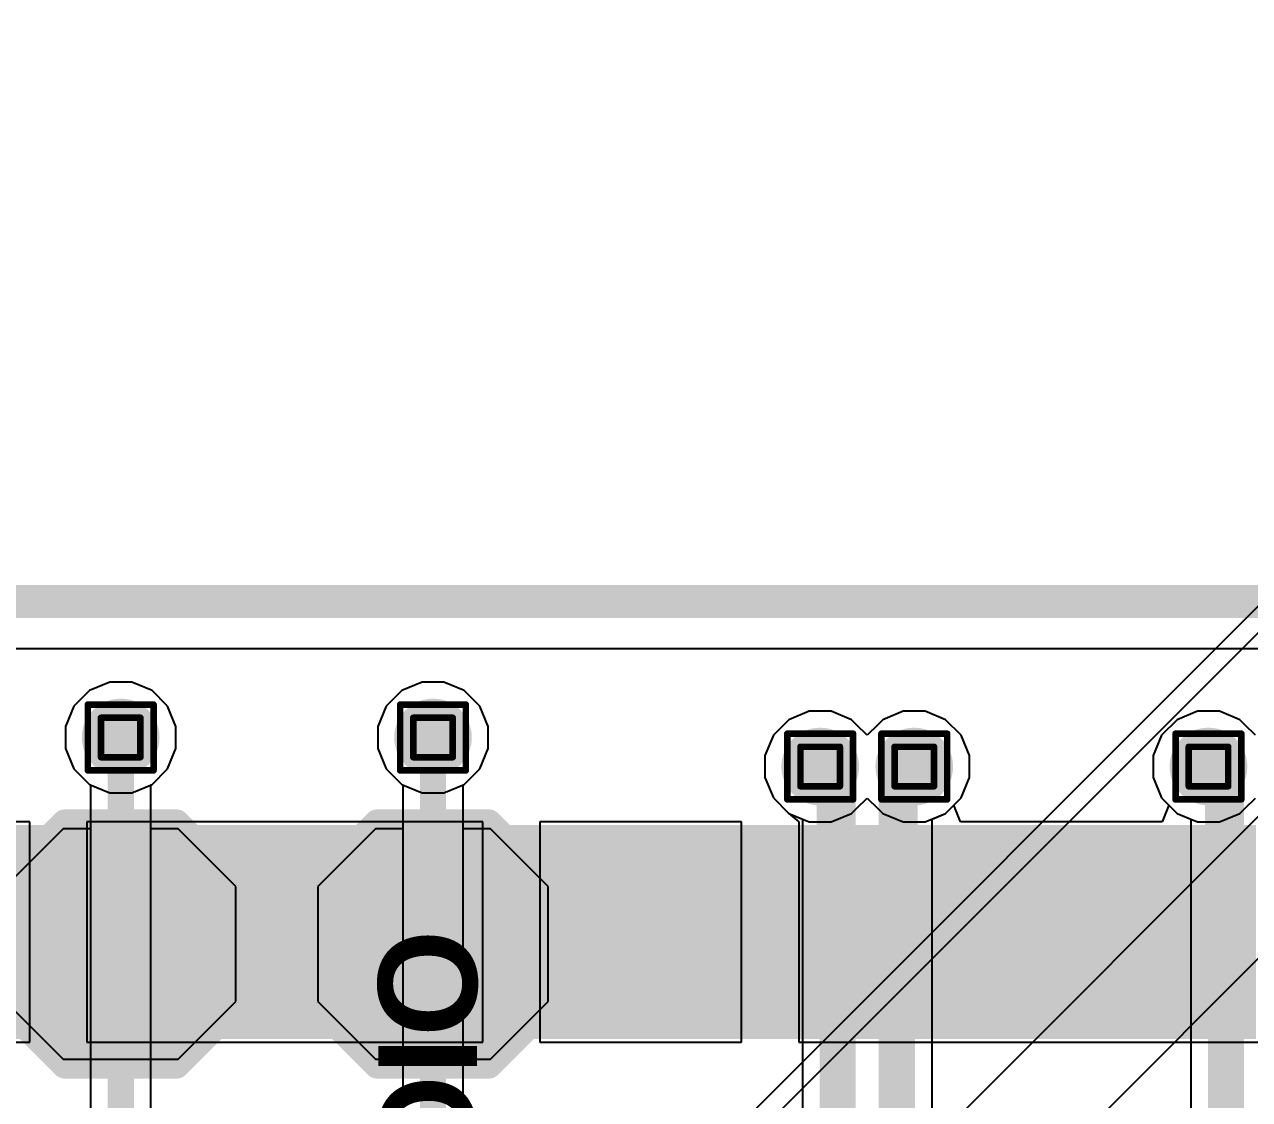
# Model space of a CAD drawing. Header units: inches. Extents: x -22 to 5433, y -13 to 5447.
# Drawn here: x 8.3 to 17.76, y 30.65 to 38.95 of the extents above; entities that cross this region are included whole.
import ezdxf

# ---------------------------------------------------------------- set-up
doc = ezdxf.new("R2010")
doc.units = ezdxf.units.IN
for name, color, linetype in [('Board_outline', 216, 'Continuous'), ('Bottom Layer', 5, 'Continuous'), ('Bottom Overlay', 54, 'Continuous'), ('Bottom Paste', 16, 'Continuous'), ('Bottom Solder', 6, 'Continuous'), ('Drill Drawing', 1, 'Continuous'), ('Ground', 16, 'Continuous'), ('Power', 76, 'Continuous'), ('Top Layer', 1, 'Continuous'), ('Top Paste', 8, 'Continuous'), ('Top Solder', 216, 'Continuous'), ('Via Holes', 16, 'Continuous')]:
    doc.layers.add(name, color=color, linetype=linetype)
doc.styles.add('Arial_Bold', font='', dxfattribs={"height": 0.2})
doc.styles.get('Arial_Bold').set_extended_font_data('Arial', bold=True)

msp = doc.modelspace()

# ---------------------------------------------------------------- hatches: boundary and pattern name
at = {"layer": 'Bottom Layer'}
h = msp.add_hatch(color=5, dxfattribs=at)
edge = h.paths.add_edge_path()
edge.add_arc((9.0424, 33.445), 0.3, 0, 360)
h = msp.add_hatch(color=5, dxfattribs=at)
edge = h.paths.add_edge_path()
edge.add_arc((11.4554, 33.445), 0.3, 0, 360)
h = msp.add_hatch(color=5, dxfattribs=at)
edge = h.paths.add_edge_path()
edge.add_arc((14.4471, 33.2206), 0.3, 0, 360)
h = msp.add_hatch(color=5, dxfattribs=at)
edge = h.paths.add_edge_path()
edge.add_arc((15.1741, 33.2206), 0.3, 0, 360)
h = msp.add_hatch(color=5, dxfattribs=at)
edge = h.paths.add_edge_path()
edge.add_arc((17.4471, 33.2206), 0.3, 0, 360)
for points in [[(8.2804, 32.2308), (8.2804, 31.4688), (8.6614, 31.0878), (9.4234, 31.0878), (9.8044, 31.4688), (9.8044, 32.2308), (9.4234, 32.6118), (8.6614, 32.6118)], [(10.6934, 32.2308), (10.6934, 31.4688), (11.0744, 31.0878), (11.8364, 31.0878), (12.2174, 31.4688), (12.2174, 32.2308), (11.8364, 32.6118), (11.0744, 32.6118)]]:
    msp.add_hatch(color=5, dxfattribs=at).paths.add_polyline_path(points)
at = {"layer": 'Bottom Paste'}
for points in [[(8.2804, 32.2308), (8.2804, 31.4688), (8.6614, 31.0878), (9.4234, 31.0878), (9.8044, 31.4688), (9.8044, 32.2308), (9.4234, 32.6118), (8.6614, 32.6118)], [(10.6934, 32.2308), (10.6934, 31.4688), (11.0744, 31.0878), (11.8364, 31.0878), (12.2174, 31.4688), (12.2174, 32.2308), (11.8364, 32.6118), (11.0744, 32.6118)]]:
    msp.add_hatch(color=16, dxfattribs=at).paths.add_polyline_path(points)
at = {"layer": 'Bottom Solder'}
for points in [[(8.1788, 32.2816), (8.1788, 31.418), (8.6106, 30.9862), (9.4742, 30.9862), (9.906, 31.418), (9.906, 32.2816), (9.4742, 32.7134), (8.6106, 32.7134)], [(10.5918, 32.2816), (10.5918, 31.418), (11.0236, 30.9862), (11.8872, 30.9862), (12.319, 31.418), (12.319, 32.2816), (11.8872, 32.7134), (11.0236, 32.7134)]]:
    msp.add_hatch(color=6, dxfattribs=at).paths.add_polyline_path(points)
at = {"layer": 'Ground'}
h = msp.add_hatch(color=16, dxfattribs=at)
edge = h.paths.add_edge_path()
edge.add_arc((9.0424, 33.445), 0.3, 0, 360)
h = msp.add_hatch(color=16, dxfattribs=at)
edge = h.paths.add_edge_path()
edge.add_arc((11.4554, 33.445), 0.3, 0, 360)
h = msp.add_hatch(color=16, dxfattribs=at)
edge = h.paths.add_edge_path()
edge.add_arc((14.4471, 33.2206), 0.3, 0, 360)
h = msp.add_hatch(color=16, dxfattribs=at)
edge = h.paths.add_edge_path()
edge.add_arc((15.1741, 33.2206), 0.3, 0, 360)
h = msp.add_hatch(color=16, dxfattribs=at)
edge = h.paths.add_edge_path()
edge.add_arc((17.4471, 33.2206), 0.3, 0, 360)
at = {"layer": 'Power'}
h = msp.add_hatch(color=76, dxfattribs=at)
edge = h.paths.add_edge_path()
edge.add_arc((9.0424, 33.445), 0.3, 0, 360)
h = msp.add_hatch(color=76, dxfattribs=at)
edge = h.paths.add_edge_path()
edge.add_arc((11.4554, 33.445), 0.3, 0, 360)
h = msp.add_hatch(color=76, dxfattribs=at)
edge = h.paths.add_edge_path()
edge.add_arc((14.4471, 33.2206), 0.3, 0, 360)
h = msp.add_hatch(color=76, dxfattribs=at)
edge = h.paths.add_edge_path()
edge.add_arc((15.1741, 33.2206), 0.3, 0, 360)
h = msp.add_hatch(color=76, dxfattribs=at)
edge = h.paths.add_edge_path()
edge.add_arc((17.4471, 33.2206), 0.3, 0, 360)
at = {"layer": 'Top Layer'}
h = msp.add_hatch(color=1, dxfattribs=at)
edge = h.paths.add_edge_path()
edge.add_arc((9.0424, 33.445), 0.3, 0, 360)
h = msp.add_hatch(color=1, dxfattribs=at)
edge = h.paths.add_edge_path()
edge.add_arc((11.4554, 33.445), 0.3, 0, 360)
h = msp.add_hatch(color=1, dxfattribs=at)
edge = h.paths.add_edge_path()
edge.add_arc((14.4471, 33.2206), 0.3, 0, 360)
h = msp.add_hatch(color=1, dxfattribs=at)
edge = h.paths.add_edge_path()
edge.add_arc((15.1741, 33.2206), 0.3, 0, 360)
h = msp.add_hatch(color=1, dxfattribs=at)
edge = h.paths.add_edge_path()
edge.add_arc((17.4471, 33.2206), 0.3, 0, 360)
for points in [[(8.7131, 31.2177), (8.4081, 31.2177), (8.4081, 32.6677), (8.7131, 32.6677)], [(9.2131, 31.2177), (8.9081, 31.2177), (8.9081, 32.6677), (9.2131, 32.6677)], [(9.7131, 31.2177), (9.4081, 31.2177), (9.4081, 32.6677), (9.7131, 32.6677)], [(10.2131, 31.2177), (9.9081, 31.2177), (9.9081, 32.6677), (10.2131, 32.6677)], [(10.7131, 31.2177), (10.4081, 31.2177), (10.4081, 32.6677), (10.7131, 32.6677)], [(11.2131, 31.2177), (10.9081, 31.2177), (10.9081, 32.6677), (11.2131, 32.6677)], [(11.7131, 31.2177), (11.4081, 31.2177), (11.4081, 32.6677), (11.7131, 32.6677)], [(12.2131, 31.2177), (11.9081, 31.2177), (11.9081, 32.6677), (12.2131, 32.6677)], [(12.7131, 31.2177), (12.4081, 31.2177), (12.4081, 32.6677), (12.7131, 32.6677)], [(13.2131, 31.2177), (12.9081, 31.2177), (12.9081, 32.6677), (13.2131, 32.6677)], [(13.7131, 31.2177), (13.4081, 31.2177), (13.4081, 32.6677), (13.7131, 32.6677)], [(14.2131, 31.2177), (13.9081, 31.2177), (13.9081, 32.6677), (14.2131, 32.6677)], [(14.7131, 31.2177), (14.4081, 31.2177), (14.4081, 32.6677), (14.7131, 32.6677)], [(15.2131, 31.2177), (14.9081, 31.2177), (14.9081, 32.6677), (15.2131, 32.6677)], [(15.7131, 31.2177), (15.4081, 31.2177), (15.4081, 32.6677), (15.7131, 32.6677)], [(16.2131, 31.2177), (15.9081, 31.2177), (15.9081, 32.6677), (16.2131, 32.6677)], [(16.7131, 31.2177), (16.4081, 31.2177), (16.4081, 32.6677), (16.7131, 32.6677)], [(17.2131, 31.2177), (16.9081, 31.2177), (16.9081, 32.6677), (17.2131, 32.6677)], [(17.7131, 31.2177), (17.4081, 31.2177), (17.4081, 32.6677), (17.7131, 32.6677)]]:
    msp.add_hatch(color=1, dxfattribs=at).paths.add_polyline_path(points)
at = {"layer": 'Top Paste'}
for points in [[(8.7131, 31.2177), (8.4081, 31.2177), (8.4081, 32.6677), (8.7131, 32.6677)], [(9.2131, 31.2177), (8.9081, 31.2177), (8.9081, 32.6677), (9.2131, 32.6677)], [(9.7131, 31.2177), (9.4081, 31.2177), (9.4081, 32.6677), (9.7131, 32.6677)], [(10.2131, 31.2177), (9.9081, 31.2177), (9.9081, 32.6677), (10.2131, 32.6677)], [(10.7131, 31.2177), (10.4081, 31.2177), (10.4081, 32.6677), (10.7131, 32.6677)], [(11.2131, 31.2177), (10.9081, 31.2177), (10.9081, 32.6677), (11.2131, 32.6677)], [(11.7131, 31.2177), (11.4081, 31.2177), (11.4081, 32.6677), (11.7131, 32.6677)], [(12.2131, 31.2177), (11.9081, 31.2177), (11.9081, 32.6677), (12.2131, 32.6677)], [(12.7131, 31.2177), (12.4081, 31.2177), (12.4081, 32.6677), (12.7131, 32.6677)], [(13.2131, 31.2177), (12.9081, 31.2177), (12.9081, 32.6677), (13.2131, 32.6677)], [(13.7131, 31.2177), (13.4081, 31.2177), (13.4081, 32.6677), (13.7131, 32.6677)], [(14.2131, 31.2177), (13.9081, 31.2177), (13.9081, 32.6677), (14.2131, 32.6677)], [(14.7131, 31.2177), (14.4081, 31.2177), (14.4081, 32.6677), (14.7131, 32.6677)], [(15.2131, 31.2177), (14.9081, 31.2177), (14.9081, 32.6677), (15.2131, 32.6677)], [(15.7131, 31.2177), (15.4081, 31.2177), (15.4081, 32.6677), (15.7131, 32.6677)], [(16.2131, 31.2177), (15.9081, 31.2177), (15.9081, 32.6677), (16.2131, 32.6677)], [(16.7131, 31.2177), (16.4081, 31.2177), (16.4081, 32.6677), (16.7131, 32.6677)], [(17.2131, 31.2177), (16.9081, 31.2177), (16.9081, 32.6677), (17.2131, 32.6677)], [(17.7131, 31.2177), (17.4081, 31.2177), (17.4081, 32.6677), (17.7131, 32.6677)]]:
    msp.add_hatch(color=8, dxfattribs=at).paths.add_polyline_path(points)
at = {"layer": 'Top Solder'}
for points in [[(8.3147, 31.1161), (7.8065, 31.1161), (7.8065, 32.7693), (8.3147, 32.7693)], [(8.8147, 31.1161), (8.3065, 31.1161), (8.3065, 32.7693), (8.8147, 32.7693)], [(9.3147, 31.1161), (8.8065, 31.1161), (8.8065, 32.7693), (9.3147, 32.7693)], [(9.8147, 31.1161), (9.3065, 31.1161), (9.3065, 32.7693), (9.8147, 32.7693)], [(10.3147, 31.1161), (9.8065, 31.1161), (9.8065, 32.7693), (10.3147, 32.7693)], [(10.8147, 31.1161), (10.3065, 31.1161), (10.3065, 32.7693), (10.8147, 32.7693)], [(11.3147, 31.1161), (10.8065, 31.1161), (10.8065, 32.7693), (11.3147, 32.7693)], [(11.8147, 31.1161), (11.3065, 31.1161), (11.3065, 32.7693), (11.8147, 32.7693)], [(12.3147, 31.1161), (11.8065, 31.1161), (11.8065, 32.7693), (12.3147, 32.7693)], [(12.8147, 31.1161), (12.3065, 31.1161), (12.3065, 32.7693), (12.8147, 32.7693)], [(13.3147, 31.1161), (12.8065, 31.1161), (12.8065, 32.7693), (13.3147, 32.7693)], [(13.8147, 31.1161), (13.3065, 31.1161), (13.3065, 32.7693), (13.8147, 32.7693)], [(14.3147, 31.1161), (13.8065, 31.1161), (13.8065, 32.7693), (14.3147, 32.7693)], [(14.8147, 31.1161), (14.3065, 31.1161), (14.3065, 32.7693), (14.8147, 32.7693)], [(15.3147, 31.1161), (14.8065, 31.1161), (14.8065, 32.7693), (15.3147, 32.7693)], [(15.8147, 31.1161), (15.3065, 31.1161), (15.3065, 32.7693), (15.8147, 32.7693)], [(16.3147, 31.1161), (15.8065, 31.1161), (15.8065, 32.7693), (16.3147, 32.7693)], [(16.8147, 31.1161), (16.3065, 31.1161), (16.3065, 32.7693), (16.8147, 32.7693)], [(17.3147, 31.1161), (16.8065, 31.1161), (16.8065, 32.7693), (17.3147, 32.7693)], [(17.8147, 31.1161), (17.3065, 31.1161), (17.3065, 32.7693), (17.8147, 32.7693)]]:
    msp.add_hatch(color=216, dxfattribs=at).paths.add_polyline_path(points)
at = {"layer": 'Via Holes'}
h = msp.add_hatch(color=7, dxfattribs=at)
edge = h.paths.add_edge_path()
edge.add_arc((9.0424, 33.445), 0.15, 0, 360)
h = msp.add_hatch(color=7, dxfattribs=at)
edge = h.paths.add_edge_path()
edge.add_arc((11.4554, 33.445), 0.15, 0, 360)
h = msp.add_hatch(color=7, dxfattribs=at)
edge = h.paths.add_edge_path()
edge.add_arc((14.4471, 33.2206), 0.15, 0, 360)
h = msp.add_hatch(color=7, dxfattribs=at)
edge = h.paths.add_edge_path()
edge.add_arc((15.1741, 33.2206), 0.15, 0, 360)
h = msp.add_hatch(color=7, dxfattribs=at)
edge = h.paths.add_edge_path()
edge.add_arc((17.4471, 33.2206), 0.15, 0, 360)

# ---------------------------------------------------------------- linework, layer by layer
at = {"layer": 'Board_outline'}
msp.add_lwpolyline([(-4.6894, 34.495, 0.254, 0.254, 0), (67.3106, 34.495, 0.254, 0.254, 0)], format="xyseb", dxfattribs=at)
msp.add_lwpolyline([(-4.6894, 34.495, 0.254, 0.254, 0), (67.3106, 34.495, 0.254, 0.254, 0)], format="xyseb", dxfattribs=at)
at = {"layer": 'Bottom Layer'}
for p, q in [((-4.6894, 34.1324), (22.8668, 34.1324)), ((8.8005, 33.807), (8.6804, 33.6869)), ((8.9575, 33.872), (8.8005, 33.807)), ((9.1273, 33.872), (8.9575, 33.872)), ((9.2843, 33.807), (9.1273, 33.872)), ((9.4044, 33.6869), (9.2843, 33.807)), ((11.2135, 33.807), (11.0934, 33.6869)), ((11.3705, 33.872), (11.2135, 33.807)), ((11.5403, 33.872), (11.3705, 33.872)), ((11.6973, 33.807), (11.5403, 33.872)), ((11.8174, 33.6869), (11.6973, 33.807)), ((8.6804, 33.6869), (8.6154, 33.5299)), ((9.4694, 33.5299), (9.4044, 33.6869)), ((11.0934, 33.6869), (11.0284, 33.5299)), ((11.8824, 33.5299), (11.8174, 33.6869)), ((14.3622, 33.6476), (14.2052, 33.5826)), ((14.532, 33.6476), (14.3622, 33.6476)), ((14.689, 33.5826), (14.532, 33.6476)), ((15.0892, 33.6476), (14.9322, 33.5826)), ((15.259, 33.6476), (15.0892, 33.6476)), ((15.416, 33.5826), (15.259, 33.6476)), ((17.3622, 33.6476), (17.2052, 33.5826)), ((17.532, 33.6476), (17.3622, 33.6476)), ((17.689, 33.5826), (17.532, 33.6476)), ((8.6154, 33.5299), (8.6154, 33.3601)), ((9.4694, 33.3601), (9.4694, 33.5299)), ((11.0284, 33.5299), (11.0284, 33.3601)), ((11.8824, 33.3601), (11.8824, 33.5299)), ((14.2052, 33.5826), (14.0851, 33.4625)), ((14.7276, 33.5439), (14.689, 33.5826)), ((14.8106, 33.4639), (14.7276, 33.5439)), ((14.8936, 33.5439), (14.8106, 33.4639)), ((14.9322, 33.5826), (14.8936, 33.5439)), ((15.5361, 33.4625), (15.416, 33.5826)), ((17.2052, 33.5826), (17.0851, 33.4625)), ((17.7276, 33.5439), (17.689, 33.5826)), ((17.8106, 33.4639), (17.7276, 33.5439)), ((14.0851, 33.4625), (14.0201, 33.3055)), ((15.6011, 33.3055), (15.5361, 33.4625)), ((17.0851, 33.4625), (17.0201, 33.3055)), ((8.6154, 33.3601), (8.6804, 33.2031)), ((9.4044, 33.2031), (9.4694, 33.3601)), ((11.0284, 33.3601), (11.0934, 33.2031)), ((11.8174, 33.2031), (11.8824, 33.3601)), ((14.0201, 33.3055), (14.0201, 33.1357)), ((15.6011, 33.1357), (15.6011, 33.3055)), ((17.0201, 33.3055), (17.0201, 33.1357)), ((8.6804, 33.2031), (8.8005, 33.083)), ((9.2843, 33.083), (9.4044, 33.2031)), ((11.0934, 33.2031), (11.2135, 33.083)), ((11.6973, 33.083), (11.8174, 33.2031)), ((14.0201, 33.1357), (14.0851, 32.9787)), ((15.5361, 32.9787), (15.6011, 33.1357)), ((17.0201, 33.1357), (17.0851, 32.9787)), ((8.8005, 33.083), (8.8093, 33.0794)), ((8.8093, 33.0794), (8.8093, 32.7388)), ((9.2755, 33.0794), (9.2843, 33.083)), ((9.2755, 32.7388), (9.2755, 33.0794)), ((11.2135, 33.083), (11.2223, 33.0794)), ((11.2223, 33.0794), (11.2223, 32.7388)), ((11.6885, 33.0794), (11.6973, 33.083)), ((11.6885, 32.7388), (11.6885, 33.0794)), ((14.0851, 32.9787), (14.2052, 32.8586)), ((15.416, 32.8586), (15.5361, 32.9787)), ((17.0851, 32.9787), (17.2052, 32.8586)), ((14.2052, 32.8586), (14.3101, 32.8152)), ((15.3111, 32.8152), (15.416, 32.8586)), ((17.2052, 32.8586), (17.3101, 32.8152)), ((14.3101, 32.8152), (14.3101, 26.567)), ((15.3111, 30.3278), (15.3111, 32.8152)), ((17.3101, 32.8152), (17.3101, 30.8492)), ((8.5979, 32.7388), (8.1534, 32.2943)), ((8.8093, 32.7388), (8.5979, 32.7388)), ((9.4869, 32.7388), (9.2755, 32.7388)), ((9.9314, 32.2943), (9.4869, 32.7388)), ((11.0109, 32.7388), (10.5664, 32.2943)), ((11.2223, 32.7388), (11.0109, 32.7388)), ((11.8999, 32.7388), (11.6885, 32.7388)), ((12.3444, 32.2943), (11.8999, 32.7388)), ((9.9314, 31.4053), (9.9314, 32.2943)), ((10.5664, 32.2943), (10.5664, 31.4053)), ((12.3444, 31.4053), (12.3444, 32.2943)), ((8.1534, 31.4053), (8.5979, 30.9608)), ((9.4869, 30.9608), (9.9314, 31.4053)), ((10.5664, 31.4053), (11.0109, 30.9608)), ((11.8999, 30.9608), (12.3444, 31.4053)), ((8.5979, 30.9608), (9.4869, 30.9608)), ((11.0109, 30.9608), (11.8999, 30.9608)), ((17.3101, 30.8492), (17.3101, 30.2727))]:
    msp.add_line(p, q, dxfattribs=at)
for points in [[(9.0424, 31.8498, 0.2032, 0.2032, 0), (9.0424, 33.445, 0.2032, 0.2032, 0)], [(11.4554, 31.8498, 0.2032, 0.2032, 0), (11.4554, 33.445, 0.2032, 0.2032, 0)], [(14.4471, 33.2206, 0.2794, 0.2794, 0), (14.582, 33.0857, 0.2794, 0.2794, 0)], [(15.0392, 33.0857, 0.2794, 0.2794, 0), (15.1741, 33.2206, 0.2794, 0.2794, 0)], [(17.4471, 33.2206, 0.2794, 0.2794, 0), (17.582, 33.0857, 0.2794, 0.2794, 0)], [(14.582, 26.4544, 0.2794, 0.2794, 0), (14.582, 33.0857, 0.2794, 0.2794, 0)], [(15.0392, 30.3278, 0.2794, 0.2794, 0), (15.0392, 33.0857, 0.2794, 0.2794, 0)], [(17.582, 30.8492, 0.2794, 0.2794, 0), (17.582, 33.0857, 0.2794, 0.2794, 0)], [(17.582, 30.182, 0.2794, 0.2794, 0), (17.582, 30.8492, 0.2794, 0.2794, 0)]]:
    msp.add_lwpolyline(points, format="xyseb", dxfattribs=at)
for points in [[(8.9916, 33.445, 0.1016, 0.1016, 1), (9.0932, 33.445, 0.1016, 0.1016, 1)], [(11.4046, 33.445, 0.1016, 0.1016, 1), (11.5062, 33.445, 0.1016, 0.1016, 1)], [(14.3773, 33.2206, 0.1397, 0.1397, 1), (14.517, 33.2206, 0.1397, 0.1397, 1)], [(15.1042, 33.2206, 0.1397, 0.1397, 1), (15.2439, 33.2206, 0.1397, 0.1397, 1)], [(17.3772, 33.2206, 0.1397, 0.1397, 1), (17.5169, 33.2206, 0.1397, 0.1397, 1)], [(14.5122, 33.0857, 0.1397, 0.1397, 1), (14.6519, 33.0857, 0.1397, 0.1397, 1)], [(14.5122, 33.0857, 0.1397, 0.1397, 1), (14.6519, 33.0857, 0.1397, 0.1397, 1)], [(14.9694, 33.0857, 0.1397, 0.1397, 1), (15.1091, 33.0857, 0.1397, 0.1397, 1)], [(14.9694, 33.0857, 0.1397, 0.1397, 1), (15.1091, 33.0857, 0.1397, 0.1397, 1)], [(17.5121, 33.0857, 0.1397, 0.1397, 1), (17.6518, 33.0857, 0.1397, 0.1397, 1)], [(17.5121, 33.0857, 0.1397, 0.1397, 1), (17.6518, 33.0857, 0.1397, 0.1397, 1)], [(8.9916, 31.8498, 0.1016, 0.1016, 1), (9.0932, 31.8498, 0.1016, 0.1016, 1)], [(11.4046, 31.8498, 0.1016, 0.1016, 1), (11.5062, 31.8498, 0.1016, 0.1016, 1)], [(17.5121, 30.8492, 0.1397, 0.1397, 1), (17.6518, 30.8492, 0.1397, 0.1397, 1)], [(17.5121, 30.8492, 0.1397, 0.1397, 1), (17.6518, 30.8492, 0.1397, 0.1397, 1)]]:
    msp.add_lwpolyline(points, format="xyseb", close=True, dxfattribs=at)
at = {"layer": 'Bottom Overlay'}
for points in [[(8.1026, 32.2816, 0.2, 0.2, 0), (8.6106, 32.7896, 0.2, 0.2, 0)], [(8.6106, 32.7896, 0.2, 0.2, 0), (9.4742, 32.7896, 0.2, 0.2, 0)], [(9.4742, 32.7896, 0.2, 0.2, 0), (9.9822, 32.2816, 0.2, 0.2, 0)], [(10.5156, 32.2816, 0.2, 0.2, 0), (11.0236, 32.7896, 0.2, 0.2, 0)], [(11.0236, 32.7896, 0.2, 0.2, 0), (11.8872, 32.7896, 0.2, 0.2, 0)], [(11.8872, 32.7896, 0.2, 0.2, 0), (12.3952, 32.2816, 0.2, 0.2, 0)], [(9.9822, 31.418, 0.2, 0.2, 0), (9.9822, 32.2816, 0.2, 0.2, 0)], [(10.5156, 31.418, 0.2, 0.2, 0), (10.5156, 32.2816, 0.2, 0.2, 0)], [(12.3952, 31.418, 0.2, 0.2, 0), (12.3952, 32.2816, 0.2, 0.2, 0)], [(8.1026, 31.418, 0.2, 0.2, 0), (8.6106, 30.91, 0.2, 0.2, 0)], [(9.4742, 30.91, 0.2, 0.2, 0), (9.9822, 31.418, 0.2, 0.2, 0)], [(10.5156, 31.418, 0.2, 0.2, 0), (11.0236, 30.91, 0.2, 0.2, 0)], [(11.8872, 30.91, 0.2, 0.2, 0), (12.3952, 31.418, 0.2, 0.2, 0)], [(8.6106, 30.91, 0.2, 0.2, 0), (9.4742, 30.91, 0.2, 0.2, 0)], [(11.0236, 30.91, 0.2, 0.2, 0), (11.8872, 30.91, 0.2, 0.2, 0)]]:
    msp.add_lwpolyline(points, format="xyseb", dxfattribs=at)
for points in [[(8.5606, 32.7896, 0.1, 0.1, 1), (8.6606, 32.7896, 0.1, 0.1, 1)], [(8.5606, 32.7896, 0.1, 0.1, 1), (8.6606, 32.7896, 0.1, 0.1, 1)], [(9.4242, 32.7896, 0.1, 0.1, 1), (9.5242, 32.7896, 0.1, 0.1, 1)], [(9.4242, 32.7896, 0.1, 0.1, 1), (9.5242, 32.7896, 0.1, 0.1, 1)], [(10.9736, 32.7896, 0.1, 0.1, 1), (11.0736, 32.7896, 0.1, 0.1, 1)], [(10.9736, 32.7896, 0.1, 0.1, 1), (11.0736, 32.7896, 0.1, 0.1, 1)], [(11.8372, 32.7896, 0.1, 0.1, 1), (11.9372, 32.7896, 0.1, 0.1, 1)], [(11.8372, 32.7896, 0.1, 0.1, 1), (11.9372, 32.7896, 0.1, 0.1, 1)], [(9.9322, 32.2816, 0.1, 0.1, 1), (10.0322, 32.2816, 0.1, 0.1, 1)], [(9.9322, 32.2816, 0.1, 0.1, 1), (10.0322, 32.2816, 0.1, 0.1, 1)], [(10.4656, 32.2816, 0.1, 0.1, 1), (10.5656, 32.2816, 0.1, 0.1, 1)], [(10.4656, 32.2816, 0.1, 0.1, 1), (10.5656, 32.2816, 0.1, 0.1, 1)], [(12.3452, 32.2816, 0.1, 0.1, 1), (12.4452, 32.2816, 0.1, 0.1, 1)], [(12.3452, 32.2816, 0.1, 0.1, 1), (12.4452, 32.2816, 0.1, 0.1, 1)], [(9.9322, 31.418, 0.1, 0.1, 1), (10.0322, 31.418, 0.1, 0.1, 1)], [(9.9322, 31.418, 0.1, 0.1, 1), (10.0322, 31.418, 0.1, 0.1, 1)], [(10.4656, 31.418, 0.1, 0.1, 1), (10.5656, 31.418, 0.1, 0.1, 1)], [(10.4656, 31.418, 0.1, 0.1, 1), (10.5656, 31.418, 0.1, 0.1, 1)], [(12.3452, 31.418, 0.1, 0.1, 1), (12.4452, 31.418, 0.1, 0.1, 1)], [(12.3452, 31.418, 0.1, 0.1, 1), (12.4452, 31.418, 0.1, 0.1, 1)], [(8.5606, 30.91, 0.1, 0.1, 1), (8.6606, 30.91, 0.1, 0.1, 1)], [(8.5606, 30.91, 0.1, 0.1, 1), (8.6606, 30.91, 0.1, 0.1, 1)], [(9.4242, 30.91, 0.1, 0.1, 1), (9.5242, 30.91, 0.1, 0.1, 1)], [(9.4242, 30.91, 0.1, 0.1, 1), (9.5242, 30.91, 0.1, 0.1, 1)], [(10.9736, 30.91, 0.1, 0.1, 1), (11.0736, 30.91, 0.1, 0.1, 1)], [(10.9736, 30.91, 0.1, 0.1, 1), (11.0736, 30.91, 0.1, 0.1, 1)], [(11.8372, 30.91, 0.1, 0.1, 1), (11.9372, 30.91, 0.1, 0.1, 1)], [(11.8372, 30.91, 0.1, 0.1, 1), (11.9372, 30.91, 0.1, 0.1, 1)]]:
    msp.add_lwpolyline(points, format="xyseb", close=True, dxfattribs=at)
at = {"layer": 'Bottom Solder'}
for p in [(-5.5852, 10.8458), (-5.2385, 11.397), (-3.6162, 11.3878), (-3.0662, 10.8378)]:
    msp.add_line(p, (5432.8521, 5447.4931), dxfattribs=at)
at = {"layer": 'Drill Drawing'}
for points in [[(8.7884, 33.699, 0.0508, 0.0508, 0), (9.2964, 33.699, 0.0508, 0.0508, 0)], [(8.7884, 33.191, 0.0508, 0.0508, 0), (8.7884, 33.699, 0.0508, 0.0508, 0)], [(9.2964, 33.191, 0.0508, 0.0508, 0), (9.2964, 33.699, 0.0508, 0.0508, 0)], [(11.2014, 33.699, 0.0508, 0.0508, 0), (11.7094, 33.699, 0.0508, 0.0508, 0)], [(11.2014, 33.191, 0.0508, 0.0508, 0), (11.2014, 33.699, 0.0508, 0.0508, 0)], [(11.7094, 33.191, 0.0508, 0.0508, 0), (11.7094, 33.699, 0.0508, 0.0508, 0)], [(8.89, 33.5974, 0.0508, 0.0508, 0), (9.1948, 33.5974, 0.0508, 0.0508, 0)], [(8.89, 33.2926, 0.0508, 0.0508, 0), (8.89, 33.5974, 0.0508, 0.0508, 0)], [(9.1948, 33.2926, 0.0508, 0.0508, 0), (9.1948, 33.5974, 0.0508, 0.0508, 0)], [(11.303, 33.5974, 0.0508, 0.0508, 0), (11.6078, 33.5974, 0.0508, 0.0508, 0)], [(11.303, 33.2926, 0.0508, 0.0508, 0), (11.303, 33.5974, 0.0508, 0.0508, 0)], [(11.6078, 33.2926, 0.0508, 0.0508, 0), (11.6078, 33.5974, 0.0508, 0.0508, 0)], [(14.1931, 33.4746, 0.0508, 0.0508, 0), (14.7011, 33.4746, 0.0508, 0.0508, 0)], [(14.1931, 32.9666, 0.0508, 0.0508, 0), (14.1931, 33.4746, 0.0508, 0.0508, 0)], [(14.7011, 32.9666, 0.0508, 0.0508, 0), (14.7011, 33.4746, 0.0508, 0.0508, 0)], [(14.9201, 33.4746, 0.0508, 0.0508, 0), (15.4281, 33.4746, 0.0508, 0.0508, 0)], [(14.9201, 32.9666, 0.0508, 0.0508, 0), (14.9201, 33.4746, 0.0508, 0.0508, 0)], [(15.4281, 32.9666, 0.0508, 0.0508, 0), (15.4281, 33.4746, 0.0508, 0.0508, 0)], [(17.1931, 33.4746, 0.0508, 0.0508, 0), (17.7011, 33.4746, 0.0508, 0.0508, 0)], [(17.1931, 32.9666, 0.0508, 0.0508, 0), (17.1931, 33.4746, 0.0508, 0.0508, 0)], [(17.7011, 32.9666, 0.0508, 0.0508, 0), (17.7011, 33.4746, 0.0508, 0.0508, 0)], [(8.89, 33.2926, 0.0508, 0.0508, 0), (9.1948, 33.2926, 0.0508, 0.0508, 0)], [(11.303, 33.2926, 0.0508, 0.0508, 0), (11.6078, 33.2926, 0.0508, 0.0508, 0)], [(14.2947, 33.373, 0.0508, 0.0508, 0), (14.5995, 33.373, 0.0508, 0.0508, 0)], [(14.2947, 33.0682, 0.0508, 0.0508, 0), (14.2947, 33.373, 0.0508, 0.0508, 0)], [(14.5995, 33.0682, 0.0508, 0.0508, 0), (14.5995, 33.373, 0.0508, 0.0508, 0)], [(15.0217, 33.373, 0.0508, 0.0508, 0), (15.3265, 33.373, 0.0508, 0.0508, 0)], [(15.0217, 33.0682, 0.0508, 0.0508, 0), (15.0217, 33.373, 0.0508, 0.0508, 0)], [(15.3265, 33.0682, 0.0508, 0.0508, 0), (15.3265, 33.373, 0.0508, 0.0508, 0)], [(17.2947, 33.373, 0.0508, 0.0508, 0), (17.5995, 33.373, 0.0508, 0.0508, 0)], [(17.2947, 33.0682, 0.0508, 0.0508, 0), (17.2947, 33.373, 0.0508, 0.0508, 0)], [(17.5995, 33.0682, 0.0508, 0.0508, 0), (17.5995, 33.373, 0.0508, 0.0508, 0)], [(8.7884, 33.191, 0.0508, 0.0508, 0), (9.2964, 33.191, 0.0508, 0.0508, 0)], [(11.2014, 33.191, 0.0508, 0.0508, 0), (11.7094, 33.191, 0.0508, 0.0508, 0)], [(14.2947, 33.0682, 0.0508, 0.0508, 0), (14.5995, 33.0682, 0.0508, 0.0508, 0)], [(15.0217, 33.0682, 0.0508, 0.0508, 0), (15.3265, 33.0682, 0.0508, 0.0508, 0)], [(17.2947, 33.0682, 0.0508, 0.0508, 0), (17.5995, 33.0682, 0.0508, 0.0508, 0)], [(14.1931, 32.9666, 0.0508, 0.0508, 0), (14.7011, 32.9666, 0.0508, 0.0508, 0)], [(14.9201, 32.9666, 0.0508, 0.0508, 0), (15.4281, 32.9666, 0.0508, 0.0508, 0)], [(17.1931, 32.9666, 0.0508, 0.0508, 0), (17.7011, 32.9666, 0.0508, 0.0508, 0)]]:
    msp.add_lwpolyline(points, format="xyseb", dxfattribs=at)
for points in [[(8.7757, 33.699, 0.0254, 0.0254, 1), (8.8011, 33.699, 0.0254, 0.0254, 1)], [(8.7757, 33.699, 0.0254, 0.0254, 1), (8.8011, 33.699, 0.0254, 0.0254, 1)], [(9.2837, 33.699, 0.0254, 0.0254, 1), (9.3091, 33.699, 0.0254, 0.0254, 1)], [(9.2837, 33.699, 0.0254, 0.0254, 1), (9.3091, 33.699, 0.0254, 0.0254, 1)], [(11.1887, 33.699, 0.0254, 0.0254, 1), (11.2141, 33.699, 0.0254, 0.0254, 1)], [(11.1887, 33.699, 0.0254, 0.0254, 1), (11.2141, 33.699, 0.0254, 0.0254, 1)], [(11.6967, 33.699, 0.0254, 0.0254, 1), (11.7221, 33.699, 0.0254, 0.0254, 1)], [(11.6967, 33.699, 0.0254, 0.0254, 1), (11.7221, 33.699, 0.0254, 0.0254, 1)], [(8.8773, 33.5974, 0.0254, 0.0254, 1), (8.9027, 33.5974, 0.0254, 0.0254, 1)], [(8.8773, 33.5974, 0.0254, 0.0254, 1), (8.9027, 33.5974, 0.0254, 0.0254, 1)], [(9.1821, 33.5974, 0.0254, 0.0254, 1), (9.2075, 33.5974, 0.0254, 0.0254, 1)], [(9.1821, 33.5974, 0.0254, 0.0254, 1), (9.2075, 33.5974, 0.0254, 0.0254, 1)], [(11.2903, 33.5974, 0.0254, 0.0254, 1), (11.3157, 33.5974, 0.0254, 0.0254, 1)], [(11.2903, 33.5974, 0.0254, 0.0254, 1), (11.3157, 33.5974, 0.0254, 0.0254, 1)], [(11.5951, 33.5974, 0.0254, 0.0254, 1), (11.6205, 33.5974, 0.0254, 0.0254, 1)], [(11.5951, 33.5974, 0.0254, 0.0254, 1), (11.6205, 33.5974, 0.0254, 0.0254, 1)], [(14.1804, 33.4746, 0.0254, 0.0254, 1), (14.2058, 33.4746, 0.0254, 0.0254, 1)], [(14.1804, 33.4746, 0.0254, 0.0254, 1), (14.2058, 33.4746, 0.0254, 0.0254, 1)], [(14.6884, 33.4746, 0.0254, 0.0254, 1), (14.7138, 33.4746, 0.0254, 0.0254, 1)], [(14.6884, 33.4746, 0.0254, 0.0254, 1), (14.7138, 33.4746, 0.0254, 0.0254, 1)], [(14.9074, 33.4746, 0.0254, 0.0254, 1), (14.9328, 33.4746, 0.0254, 0.0254, 1)], [(14.9074, 33.4746, 0.0254, 0.0254, 1), (14.9328, 33.4746, 0.0254, 0.0254, 1)], [(15.4154, 33.4746, 0.0254, 0.0254, 1), (15.4408, 33.4746, 0.0254, 0.0254, 1)], [(15.4154, 33.4746, 0.0254, 0.0254, 1), (15.4408, 33.4746, 0.0254, 0.0254, 1)], [(17.1804, 33.4746, 0.0254, 0.0254, 1), (17.2058, 33.4746, 0.0254, 0.0254, 1)], [(17.1804, 33.4746, 0.0254, 0.0254, 1), (17.2058, 33.4746, 0.0254, 0.0254, 1)], [(17.6884, 33.4746, 0.0254, 0.0254, 1), (17.7138, 33.4746, 0.0254, 0.0254, 1)], [(17.6884, 33.4746, 0.0254, 0.0254, 1), (17.7138, 33.4746, 0.0254, 0.0254, 1)], [(8.8773, 33.2926, 0.0254, 0.0254, 1), (8.9027, 33.2926, 0.0254, 0.0254, 1)], [(8.8773, 33.2926, 0.0254, 0.0254, 1), (8.9027, 33.2926, 0.0254, 0.0254, 1)], [(9.1821, 33.2926, 0.0254, 0.0254, 1), (9.2075, 33.2926, 0.0254, 0.0254, 1)], [(9.1821, 33.2926, 0.0254, 0.0254, 1), (9.2075, 33.2926, 0.0254, 0.0254, 1)], [(11.2903, 33.2926, 0.0254, 0.0254, 1), (11.3157, 33.2926, 0.0254, 0.0254, 1)], [(11.2903, 33.2926, 0.0254, 0.0254, 1), (11.3157, 33.2926, 0.0254, 0.0254, 1)], [(11.5951, 33.2926, 0.0254, 0.0254, 1), (11.6205, 33.2926, 0.0254, 0.0254, 1)], [(11.5951, 33.2926, 0.0254, 0.0254, 1), (11.6205, 33.2926, 0.0254, 0.0254, 1)], [(14.282, 33.373, 0.0254, 0.0254, 1), (14.3074, 33.373, 0.0254, 0.0254, 1)], [(14.282, 33.373, 0.0254, 0.0254, 1), (14.3074, 33.373, 0.0254, 0.0254, 1)], [(14.5868, 33.373, 0.0254, 0.0254, 1), (14.6122, 33.373, 0.0254, 0.0254, 1)], [(14.5868, 33.373, 0.0254, 0.0254, 1), (14.6122, 33.373, 0.0254, 0.0254, 1)], [(15.009, 33.373, 0.0254, 0.0254, 1), (15.0344, 33.373, 0.0254, 0.0254, 1)], [(15.009, 33.373, 0.0254, 0.0254, 1), (15.0344, 33.373, 0.0254, 0.0254, 1)], [(15.3138, 33.373, 0.0254, 0.0254, 1), (15.3392, 33.373, 0.0254, 0.0254, 1)], [(15.3138, 33.373, 0.0254, 0.0254, 1), (15.3392, 33.373, 0.0254, 0.0254, 1)], [(17.282, 33.373, 0.0254, 0.0254, 1), (17.3074, 33.373, 0.0254, 0.0254, 1)], [(17.282, 33.373, 0.0254, 0.0254, 1), (17.3074, 33.373, 0.0254, 0.0254, 1)], [(17.5868, 33.373, 0.0254, 0.0254, 1), (17.6122, 33.373, 0.0254, 0.0254, 1)], [(17.5868, 33.373, 0.0254, 0.0254, 1), (17.6122, 33.373, 0.0254, 0.0254, 1)], [(8.7757, 33.191, 0.0254, 0.0254, 1), (8.8011, 33.191, 0.0254, 0.0254, 1)], [(8.7757, 33.191, 0.0254, 0.0254, 1), (8.8011, 33.191, 0.0254, 0.0254, 1)], [(9.2837, 33.191, 0.0254, 0.0254, 1), (9.3091, 33.191, 0.0254, 0.0254, 1)], [(9.2837, 33.191, 0.0254, 0.0254, 1), (9.3091, 33.191, 0.0254, 0.0254, 1)], [(11.1887, 33.191, 0.0254, 0.0254, 1), (11.2141, 33.191, 0.0254, 0.0254, 1)], [(11.1887, 33.191, 0.0254, 0.0254, 1), (11.2141, 33.191, 0.0254, 0.0254, 1)], [(11.6967, 33.191, 0.0254, 0.0254, 1), (11.7221, 33.191, 0.0254, 0.0254, 1)], [(11.6967, 33.191, 0.0254, 0.0254, 1), (11.7221, 33.191, 0.0254, 0.0254, 1)], [(14.282, 33.0682, 0.0254, 0.0254, 1), (14.3074, 33.0682, 0.0254, 0.0254, 1)], [(14.282, 33.0682, 0.0254, 0.0254, 1), (14.3074, 33.0682, 0.0254, 0.0254, 1)], [(14.5868, 33.0682, 0.0254, 0.0254, 1), (14.6122, 33.0682, 0.0254, 0.0254, 1)], [(14.5868, 33.0682, 0.0254, 0.0254, 1), (14.6122, 33.0682, 0.0254, 0.0254, 1)], [(15.009, 33.0682, 0.0254, 0.0254, 1), (15.0344, 33.0682, 0.0254, 0.0254, 1)], [(15.009, 33.0682, 0.0254, 0.0254, 1), (15.0344, 33.0682, 0.0254, 0.0254, 1)], [(15.3138, 33.0682, 0.0254, 0.0254, 1), (15.3392, 33.0682, 0.0254, 0.0254, 1)], [(15.3138, 33.0682, 0.0254, 0.0254, 1), (15.3392, 33.0682, 0.0254, 0.0254, 1)], [(17.282, 33.0682, 0.0254, 0.0254, 1), (17.3074, 33.0682, 0.0254, 0.0254, 1)], [(17.282, 33.0682, 0.0254, 0.0254, 1), (17.3074, 33.0682, 0.0254, 0.0254, 1)], [(17.5868, 33.0682, 0.0254, 0.0254, 1), (17.6122, 33.0682, 0.0254, 0.0254, 1)], [(17.5868, 33.0682, 0.0254, 0.0254, 1), (17.6122, 33.0682, 0.0254, 0.0254, 1)], [(14.1804, 32.9666, 0.0254, 0.0254, 1), (14.2058, 32.9666, 0.0254, 0.0254, 1)], [(14.1804, 32.9666, 0.0254, 0.0254, 1), (14.2058, 32.9666, 0.0254, 0.0254, 1)], [(14.6884, 32.9666, 0.0254, 0.0254, 1), (14.7138, 32.9666, 0.0254, 0.0254, 1)], [(14.6884, 32.9666, 0.0254, 0.0254, 1), (14.7138, 32.9666, 0.0254, 0.0254, 1)], [(14.9074, 32.9666, 0.0254, 0.0254, 1), (14.9328, 32.9666, 0.0254, 0.0254, 1)], [(14.9074, 32.9666, 0.0254, 0.0254, 1), (14.9328, 32.9666, 0.0254, 0.0254, 1)], [(15.4154, 32.9666, 0.0254, 0.0254, 1), (15.4408, 32.9666, 0.0254, 0.0254, 1)], [(15.4154, 32.9666, 0.0254, 0.0254, 1), (15.4408, 32.9666, 0.0254, 0.0254, 1)], [(17.1804, 32.9666, 0.0254, 0.0254, 1), (17.2058, 32.9666, 0.0254, 0.0254, 1)], [(17.1804, 32.9666, 0.0254, 0.0254, 1), (17.2058, 32.9666, 0.0254, 0.0254, 1)], [(17.6884, 32.9666, 0.0254, 0.0254, 1), (17.7138, 32.9666, 0.0254, 0.0254, 1)], [(17.6884, 32.9666, 0.0254, 0.0254, 1), (17.7138, 32.9666, 0.0254, 0.0254, 1)]]:
    msp.add_lwpolyline(points, format="xyseb", close=True, dxfattribs=at)
at = {"layer": 'Ground'}
for p, q in [((-4.6894, 34.1324), (22.9202, 34.1324)), ((8.8005, 33.807), (8.6804, 33.6869)), ((8.9575, 33.872), (8.8005, 33.807)), ((9.1273, 33.872), (8.9575, 33.872)), ((9.2843, 33.807), (9.1273, 33.872)), ((9.4044, 33.6869), (9.2843, 33.807)), ((11.2135, 33.807), (11.0934, 33.6869)), ((11.3705, 33.872), (11.2135, 33.807)), ((11.5403, 33.872), (11.3705, 33.872)), ((11.6973, 33.807), (11.5403, 33.872)), ((11.8174, 33.6869), (11.6973, 33.807)), ((8.6804, 33.6869), (8.6154, 33.5299)), ((9.4694, 33.5299), (9.4044, 33.6869)), ((11.0934, 33.6869), (11.0284, 33.5299)), ((11.8824, 33.5299), (11.8174, 33.6869)), ((14.3622, 33.6476), (14.2052, 33.5826)), ((14.532, 33.6476), (14.3622, 33.6476)), ((14.689, 33.5826), (14.532, 33.6476)), ((15.0892, 33.6476), (14.9322, 33.5826)), ((15.259, 33.6476), (15.0892, 33.6476)), ((15.416, 33.5826), (15.259, 33.6476)), ((17.3622, 33.6476), (17.2052, 33.5826)), ((17.532, 33.6476), (17.3622, 33.6476)), ((17.689, 33.5826), (17.532, 33.6476)), ((8.6154, 33.5299), (8.6154, 33.3601)), ((9.4694, 33.3601), (9.4694, 33.5299)), ((11.0284, 33.5299), (11.0284, 33.3601)), ((11.8824, 33.3601), (11.8824, 33.5299)), ((14.2052, 33.5826), (14.0851, 33.4625)), ((14.7276, 33.5439), (14.689, 33.5826)), ((14.8106, 33.4639), (14.7276, 33.5439)), ((14.8936, 33.5439), (14.8106, 33.4639)), ((14.9322, 33.5826), (14.8936, 33.5439)), ((15.5361, 33.4625), (15.416, 33.5826)), ((17.2052, 33.5826), (17.0851, 33.4625)), ((17.7276, 33.5439), (17.689, 33.5826)), ((17.8106, 33.4639), (17.7276, 33.5439)), ((14.0851, 33.4625), (14.0201, 33.3055)), ((15.6011, 33.3055), (15.5361, 33.4625)), ((17.0851, 33.4625), (17.0201, 33.3055)), ((8.6154, 33.3601), (8.6804, 33.2031)), ((9.4044, 33.2031), (9.4694, 33.3601)), ((11.0284, 33.3601), (11.0934, 33.2031)), ((11.8174, 33.2031), (11.8824, 33.3601)), ((14.0201, 33.3055), (14.0201, 33.1357)), ((15.6011, 33.1357), (15.6011, 33.3055)), ((17.0201, 33.3055), (17.0201, 33.1357)), ((8.6804, 33.2031), (8.8005, 33.083)), ((9.2843, 33.083), (9.4044, 33.2031)), ((11.0934, 33.2031), (11.2135, 33.083)), ((11.6973, 33.083), (11.8174, 33.2031)), ((14.0201, 33.1357), (14.0851, 32.9787)), ((15.5361, 32.9787), (15.6011, 33.1357)), ((17.0201, 33.1357), (17.0851, 32.9787)), ((8.8005, 33.083), (8.8093, 33.0794)), ((8.8093, 33.0794), (8.8093, 24.1767)), ((9.2755, 33.0794), (9.2843, 33.083)), ((9.2755, 24.2732), (9.2755, 33.0794)), ((11.2135, 33.083), (11.2223, 33.0794)), ((11.2223, 33.0794), (11.2223, 25.273)), ((11.6885, 33.0794), (11.6973, 33.083)), ((11.6885, 25.3695), (11.6885, 33.0794)), ((14.0851, 32.9787), (14.2052, 32.8586)), ((14.7276, 32.8973), (14.8106, 32.9773)), ((14.8106, 32.9773), (14.8936, 32.8973)), ((15.416, 32.8586), (15.5361, 32.9787)), ((17.0851, 32.9787), (17.2052, 32.8586)), ((17.7276, 32.8973), (17.8106, 32.9773)), ((14.2052, 32.8586), (14.3622, 32.7936)), ((14.532, 32.7936), (14.689, 32.8586)), ((14.689, 32.8586), (14.7276, 32.8973)), ((14.8936, 32.8973), (14.9322, 32.8586)), ((14.9322, 32.8586), (15.0892, 32.7936)), ((15.259, 32.7936), (15.416, 32.8586)), ((17.2052, 32.8586), (17.3622, 32.7936)), ((17.532, 32.7936), (17.689, 32.8586)), ((17.689, 32.8586), (17.7276, 32.8973)), ((14.3622, 32.7936), (14.532, 32.7936)), ((15.0892, 32.7936), (15.259, 32.7936)), ((17.3622, 32.7936), (17.532, 32.7936))]:
    msp.add_line(p, q, dxfattribs=at)
for points in [[(9.0424, 33.445, 0.2032, 0.2032, 0), (9.0424, 24.1767, 0.2032, 0.2032, 0)], [(11.4554, 25.273, 0.2032, 0.2032, 0), (11.4554, 33.445, 0.2032, 0.2032, 0)]]:
    msp.add_lwpolyline(points, format="xyseb", dxfattribs=at)
for points in [[(8.9916, 33.445, 0.1016, 0.1016, 1), (9.0932, 33.445, 0.1016, 0.1016, 1)], [(11.4046, 33.445, 0.1016, 0.1016, 1), (11.5062, 33.445, 0.1016, 0.1016, 1)]]:
    msp.add_lwpolyline(points, format="xyseb", close=True, dxfattribs=at)
at = {"layer": 'Power'}
for p, q in [((0.899, 34.1324), (22.8668, 34.1324)), ((8.8005, 33.807), (8.6804, 33.6869)), ((8.9575, 33.872), (8.8005, 33.807)), ((9.1273, 33.872), (8.9575, 33.872)), ((9.2843, 33.807), (9.1273, 33.872)), ((9.4044, 33.6869), (9.2843, 33.807)), ((11.2135, 33.807), (11.0934, 33.6869)), ((11.3705, 33.872), (11.2135, 33.807)), ((11.5403, 33.872), (11.3705, 33.872)), ((11.6973, 33.807), (11.5403, 33.872)), ((11.8174, 33.6869), (11.6973, 33.807)), ((8.6804, 33.6869), (8.6154, 33.5299)), ((9.4694, 33.5299), (9.4044, 33.6869)), ((11.0934, 33.6869), (11.0284, 33.5299)), ((11.8824, 33.5299), (11.8174, 33.6869)), ((14.3622, 33.6476), (14.2052, 33.5826)), ((14.532, 33.6476), (14.3622, 33.6476)), ((14.689, 33.5826), (14.532, 33.6476)), ((15.0892, 33.6476), (14.9322, 33.5826)), ((15.259, 33.6476), (15.0892, 33.6476)), ((15.416, 33.5826), (15.259, 33.6476)), ((17.3622, 33.6476), (17.2052, 33.5826)), ((17.532, 33.6476), (17.3622, 33.6476)), ((17.689, 33.5826), (17.532, 33.6476)), ((8.6154, 33.5299), (8.6154, 33.3601)), ((9.4694, 33.3601), (9.4694, 33.5299)), ((11.0284, 33.5299), (11.0284, 33.3601)), ((11.8824, 33.3601), (11.8824, 33.5299)), ((14.2052, 33.5826), (14.0851, 33.4625)), ((14.7276, 33.5439), (14.689, 33.5826)), ((14.8106, 33.4639), (14.7276, 33.5439)), ((14.8936, 33.5439), (14.8106, 33.4639)), ((14.9322, 33.5826), (14.8936, 33.5439)), ((15.5361, 33.4625), (15.416, 33.5826)), ((17.2052, 33.5826), (17.0851, 33.4625)), ((17.7276, 33.5439), (17.689, 33.5826)), ((17.8106, 33.4639), (17.7276, 33.5439)), ((14.0851, 33.4625), (14.0201, 33.3055)), ((15.6011, 33.3055), (15.5361, 33.4625)), ((17.0851, 33.4625), (17.0201, 33.3055)), ((8.6154, 33.3601), (8.6804, 33.2031)), ((9.4044, 33.2031), (9.4694, 33.3601)), ((11.0284, 33.3601), (11.0934, 33.2031)), ((11.8174, 33.2031), (11.8824, 33.3601)), ((14.0201, 33.3055), (14.0201, 33.1357)), ((15.6011, 33.1357), (15.6011, 33.3055)), ((17.0201, 33.3055), (17.0201, 33.1357)), ((8.6804, 33.2031), (8.8005, 33.083)), ((9.2843, 33.083), (9.4044, 33.2031)), ((11.0934, 33.2031), (11.2135, 33.083)), ((11.6973, 33.083), (11.8174, 33.2031)), ((14.0201, 33.1357), (14.0851, 32.9787)), ((15.5361, 32.9787), (15.6011, 33.1357)), ((17.0201, 33.1357), (17.0851, 32.9787)), ((8.8005, 33.083), (8.9575, 33.018)), ((9.1273, 33.018), (9.2843, 33.083)), ((11.2135, 33.083), (11.3705, 33.018)), ((11.5403, 33.018), (11.6973, 33.083)), ((8.9575, 33.018), (9.1273, 33.018)), ((11.3705, 33.018), (11.5403, 33.018)), ((14.0851, 32.9787), (14.2052, 32.8586)), ((14.7276, 32.8973), (14.8106, 32.9773)), ((14.8106, 32.9773), (14.8936, 32.8973)), ((15.416, 32.8586), (15.5361, 32.9787)), ((17.0851, 32.9787), (17.2052, 32.8586)), ((17.7276, 32.8973), (17.8106, 32.9773)), ((14.2052, 32.8586), (14.3622, 32.7936)), ((14.532, 32.7936), (14.689, 32.8586)), ((14.689, 32.8586), (14.7276, 32.8973)), ((14.8936, 32.8973), (14.9322, 32.8586)), ((14.9322, 32.8586), (15.0892, 32.7936)), ((15.259, 32.7936), (15.416, 32.8586)), ((17.2052, 32.8586), (17.3622, 32.7936)), ((17.532, 32.7936), (17.689, 32.8586)), ((17.689, 32.8586), (17.7276, 32.8973)), ((14.3622, 32.7936), (14.532, 32.7936)), ((15.0892, 32.7936), (15.259, 32.7936)), ((17.3622, 32.7936), (17.532, 32.7936))]:
    msp.add_line(p, q, dxfattribs=at)
at = {"layer": 'Top Layer'}
for p, q in [((-4.6894, 34.1324), (22.9202, 34.1324)), ((8.8005, 33.807), (8.6804, 33.6869)), ((8.9575, 33.872), (8.8005, 33.807)), ((9.1273, 33.872), (8.9575, 33.872)), ((9.2843, 33.807), (9.1273, 33.872)), ((9.4044, 33.6869), (9.2843, 33.807)), ((11.2135, 33.807), (11.0934, 33.6869)), ((11.3705, 33.872), (11.2135, 33.807)), ((11.5403, 33.872), (11.3705, 33.872)), ((11.6973, 33.807), (11.5403, 33.872)), ((11.8174, 33.6869), (11.6973, 33.807)), ((8.6804, 33.6869), (8.6154, 33.5299)), ((9.4694, 33.5299), (9.4044, 33.6869)), ((11.0934, 33.6869), (11.0284, 33.5299)), ((11.8824, 33.5299), (11.8174, 33.6869)), ((14.3622, 33.6476), (14.2052, 33.5826)), ((14.532, 33.6476), (14.3622, 33.6476)), ((14.689, 33.5826), (14.532, 33.6476)), ((15.0892, 33.6476), (14.9322, 33.5826)), ((15.259, 33.6476), (15.0892, 33.6476)), ((15.416, 33.5826), (15.259, 33.6476)), ((17.3622, 33.6476), (17.2052, 33.5826)), ((17.532, 33.6476), (17.3622, 33.6476)), ((17.689, 33.5826), (17.532, 33.6476)), ((8.6154, 33.5299), (8.6154, 33.3601)), ((9.4694, 33.3601), (9.4694, 33.5299)), ((11.0284, 33.5299), (11.0284, 33.3601)), ((11.8824, 33.3601), (11.8824, 33.5299)), ((14.2052, 33.5826), (14.0851, 33.4625)), ((14.7276, 33.5439), (14.689, 33.5826)), ((14.8106, 33.4639), (14.7276, 33.5439)), ((14.8936, 33.5439), (14.8106, 33.4639)), ((14.9322, 33.5826), (14.8936, 33.5439)), ((15.5361, 33.4625), (15.416, 33.5826)), ((17.2052, 33.5826), (17.0851, 33.4625)), ((17.7276, 33.5439), (17.689, 33.5826)), ((17.8106, 33.4639), (17.7276, 33.5439)), ((14.0851, 33.4625), (14.0201, 33.3055)), ((15.6011, 33.3055), (15.5361, 33.4625)), ((17.0851, 33.4625), (17.0201, 33.3055)), ((8.6154, 33.3601), (8.6804, 33.2031)), ((9.4044, 33.2031), (9.4694, 33.3601)), ((11.0284, 33.3601), (11.0934, 33.2031)), ((11.8174, 33.2031), (11.8824, 33.3601)), ((14.0201, 33.3055), (14.0201, 33.1357)), ((15.6011, 33.1357), (15.6011, 33.3055)), ((17.0201, 33.3055), (17.0201, 33.1357)), ((8.6804, 33.2031), (8.8005, 33.083)), ((9.2843, 33.083), (9.4044, 33.2031)), ((11.0934, 33.2031), (11.2135, 33.083)), ((11.6973, 33.083), (11.8174, 33.2031)), ((14.0201, 33.1357), (14.0851, 32.9787)), ((15.5361, 32.9787), (15.6011, 33.1357)), ((17.0201, 33.1357), (17.0851, 32.9787)), ((8.8005, 33.083), (8.9575, 33.018)), ((9.1273, 33.018), (9.2843, 33.083)), ((11.2135, 33.083), (11.3705, 33.018)), ((11.5403, 33.018), (11.6973, 33.083)), ((8.9575, 33.018), (9.1273, 33.018)), ((11.3705, 33.018), (11.5403, 33.018)), ((14.0851, 32.9787), (14.2052, 32.8586)), ((15.4791, 32.9217), (15.5361, 32.9787)), ((17.0851, 32.9787), (17.1421, 32.9217)), ((14.2052, 32.8586), (14.2811, 32.7947)), ((15.5317, 32.7947), (15.4791, 32.9217)), ((17.1421, 32.9217), (17.0895, 32.7947)), ((8.3401, 32.7947), (7.7811, 32.7947)), ((8.3401, 31.0907), (8.3401, 32.7947)), ((11.8401, 32.7947), (8.7811, 32.7947)), ((8.7811, 32.7947), (8.7811, 31.0907)), ((11.8401, 31.0907), (11.8401, 32.7947)), ((13.8401, 32.7947), (12.2811, 32.7947)), ((12.2811, 32.7947), (12.2811, 31.0907)), ((13.8401, 31.0907), (13.8401, 32.7947)), ((14.2811, 32.7947), (14.2811, 31.0907)), ((17.0895, 32.7947), (15.5317, 32.7947)), ((7.7811, 31.0907), (8.3401, 31.0907)), ((8.7811, 31.0907), (11.8401, 31.0907)), ((12.2811, 31.0907), (13.8401, 31.0907)), ((14.2811, 31.0907), (18.3401, 31.0907))]:
    msp.add_line(p, q, dxfattribs=at)
for points in [[(14.4471, 33.2206, 0.2794, 0.2794, 0), (14.5606, 33.1071, 0.2794, 0.2794, 0)], [(15.0606, 33.1071, 0.2794, 0.2794, 0), (15.1741, 33.2206, 0.2794, 0.2794, 0)], [(17.4471, 33.2206, 0.2794, 0.2794, 0), (17.5606, 33.1071, 0.2794, 0.2794, 0)], [(14.5606, 31.9427, 0.2794, 0.2794, 0), (14.5606, 33.1071, 0.2794, 0.2794, 0)], [(15.0606, 31.9427, 0.2794, 0.2794, 0), (15.0606, 33.1071, 0.2794, 0.2794, 0)], [(17.5606, 31.9427, 0.2794, 0.2794, 0), (17.5606, 33.1071, 0.2794, 0.2794, 0)]]:
    msp.add_lwpolyline(points, format="xyseb", dxfattribs=at)
for points in [[(14.3773, 33.2206, 0.1397, 0.1397, 1), (14.517, 33.2206, 0.1397, 0.1397, 1)], [(15.1042, 33.2206, 0.1397, 0.1397, 1), (15.2439, 33.2206, 0.1397, 0.1397, 1)], [(17.3772, 33.2206, 0.1397, 0.1397, 1), (17.5169, 33.2206, 0.1397, 0.1397, 1)], [(14.4907, 33.1071, 0.1397, 0.1397, 1), (14.6304, 33.1071, 0.1397, 0.1397, 1)], [(14.4907, 33.1071, 0.1397, 0.1397, 1), (14.6304, 33.1071, 0.1397, 0.1397, 1)], [(14.9907, 33.1071, 0.1397, 0.1397, 1), (15.1304, 33.1071, 0.1397, 0.1397, 1)], [(14.9907, 33.1071, 0.1397, 0.1397, 1), (15.1304, 33.1071, 0.1397, 0.1397, 1)], [(17.4907, 33.1071, 0.1397, 0.1397, 1), (17.6304, 33.1071, 0.1397, 0.1397, 1)], [(17.4907, 33.1071, 0.1397, 0.1397, 1), (17.6304, 33.1071, 0.1397, 0.1397, 1)], [(14.4907, 31.9427, 0.1397, 0.1397, 1), (14.6304, 31.9427, 0.1397, 0.1397, 1)], [(14.9907, 31.9427, 0.1397, 0.1397, 1), (15.1304, 31.9427, 0.1397, 0.1397, 1)], [(17.4907, 31.9427, 0.1397, 0.1397, 1), (17.6304, 31.9427, 0.1397, 0.1397, 1)]]:
    msp.add_lwpolyline(points, format="xyseb", close=True, dxfattribs=at)

# ---------------------------------------------------------------- texts
at = {"layer": 'Bottom Overlay', "style": 'Arial_Bold', "text_generation_flag": 2}
msp.add_text('SWDIO', height=0.762, rotation=270, dxfattribs=at).set_placement((11.0325, 28.3536))

doc.saveas('drawing.dxf')
